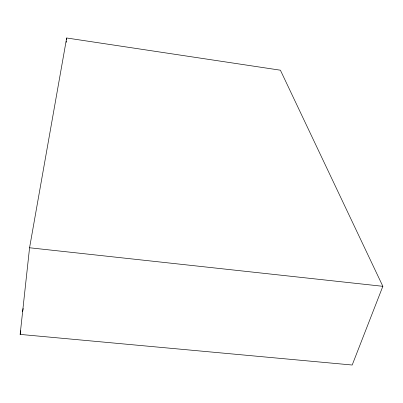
<?xml version="1.0" encoding="UTF-8"?>
<svg xmlns="http://www.w3.org/2000/svg" width="403" height="403" viewBox="0 0 403 403"><rect width="100%" height="100%" fill="white"/><g stroke="black" fill="none" stroke-linecap="round" stroke-linejoin="round"><path stroke-width="0.6" d="M20.15 334.409L29.565 247.769L66.666 37.983L280.402 70.198L382.85 286.311L352.197 365.017L20.15 334.409L20.77 330.692M66.152 42.355L66.299 41.106M66.445 39.857L66.666 37.983M22.633 311.554L23.157 308.456M29.565 247.769L382.85 286.311"/></g></svg>
